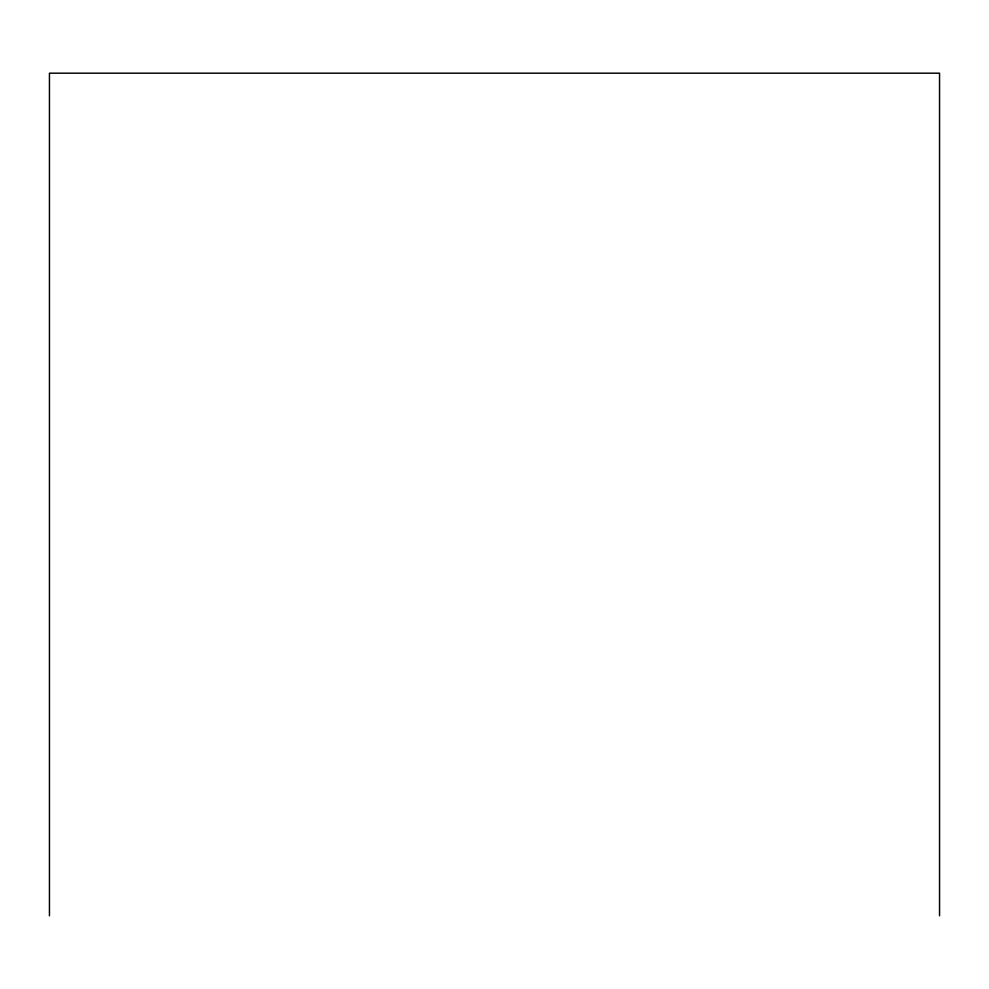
<?xml version="1.0" encoding="UTF-8"?>
<svg xmlns="http://www.w3.org/2000/svg" width="989" height="989" viewBox="0 0 989 989"><rect width="100%" height="100%" fill="white"/><g stroke="black" fill="none" stroke-linecap="round" stroke-linejoin="round"><path stroke-width="1.48" d="M939.55 915.814L939.55 73.186L49.45 73.186L49.45 915.814"/></g></svg>
